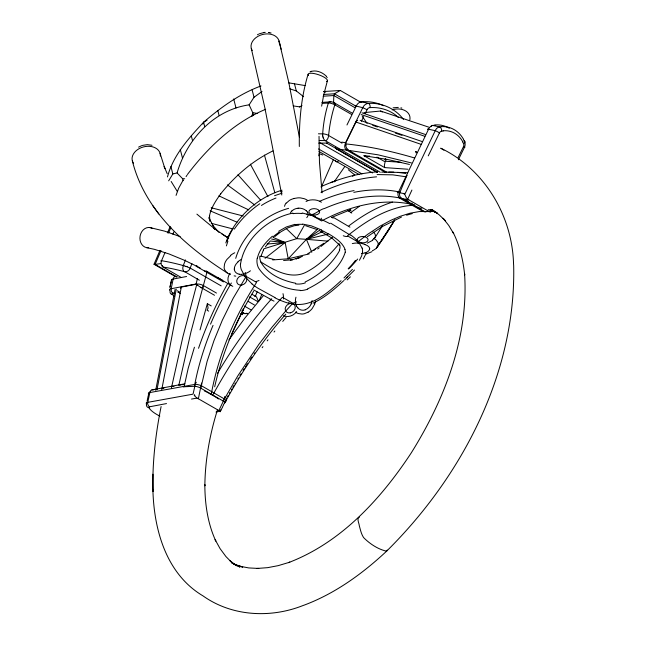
<?xml version="1.0" encoding="UTF-8"?>
<svg xmlns="http://www.w3.org/2000/svg" width="646" height="646" viewBox="0 0 646 646"><rect width="100%" height="100%" fill="white"/><g stroke="black" fill="none" stroke-linecap="round" stroke-linejoin="round"><path stroke-width="0.97" d="M161.112 406.544C156.639 428.839 153.651 451.449 152.981 474.196L152.973 475.335C151.326 519.594 162.057 571.637 203.094 595.943C231.995 616.478 270.642 618.408 303.079 605.504L304.387 605.052C335.355 593.391 362.559 573.632 386.591 551.191L387.188 550.117M234.361 269.019L234.458 267.84M240.514 264.222C244.35 238.786 268.187 218.154 292.904 213.099M319.027 136.346L319.463 162.364L322.071 192.815M333.546 103.15L333.837 95.535L334.426 93.791L340.297 90.48L361.259 102.528M345.255 252.206C339.861 269.107 323.048 281.301 307.649 288.875M328.386 102.989A109.933 87.016 86.4 0 0 322.677 133.892L322.62 135.127A7.655 5.871 -89.9 0 0 322.685 135.894L322.693 135.951M242.638 312.599L242.436 314.602L241.354 314.449M362.592 252.013L361.712 255.768L359.459 260.265M369.585 248.896L369.391 249.679A9.092 5.443 2.3 0 1 366.702 252.255L365.111 253.006M321.643 106.162L323.775 94.591L327.417 80.75M212.566 395.158L212.397 394.989A4.845 1.349 19.1 0 0 211.807 394.528L200.817 388.181L207.091 361.445L213.996 340.571L222.313 320.246L233.166 298.274L246.15 276.423L245.94 275.382M211.274 394.189C218.437 354.573 234.74 316.338 256.567 282.407L246.15 276.415M184.013 386.752L194.422 386.308C198.257 365.37 204.806 344.988 213.035 325.382M155.767 390.031L175.05 289.448M156.986 389.796L176.269 289.214M161.758 389.683L181.324 287.074L196.844 284.119A4.764 1.688 15.7 0 1 203.353 285.524L216.467 293.066M184.094 386.744L188.228 368.163L194.422 347.217M318.801 155.807L319.189 153.853M170.972 282.375L171.456 279.944M146.925 401.99L146.537 403.855A3.747 3.27 -31.5 0 0 149.008 407.812L149.67 408.643M169.777 290.482A7.251 2.108 13.3 0 1 171.166 288.73L173.152 279.04L186.613 276.504M147.175 400.754L147.563 398.889M147.692 398.267L148.209 395.788M178.813 385.282L191.087 331.358L203.272 285.766M148.338 395.166L148.604 393.931A6.395 1.728 13.9 0 1 149.912 392.566A3.739 3.02 74.4 0 1 153.425 389.901M171.424 387.899L182.955 336.542L196.844 284.119M224.776 396.426L224.42 398.97L218.857 410.533L198.37 398.76L201.592 383.054M251.9 116.546L252.739 112.63L249.122 104.854L254.015 97.263L262.026 91.514M257.374 258.198C259.353 249.275 265.781 242.193 272.37 236.21M235.709 258.352C242.839 234.215 264.489 214.916 288.609 208.343M197.579 285.524L196.109 283.982L197.426 278.547M214.674 386.817C222.256 353.071 235.822 320.779 253.668 291.193M260.814 256.559L263.697 249.421L263.415 249.897M214.512 295.262L202.61 288.423L207.124 271.473A3.472 1.227 15.9 0 0 206.567 271.175M200.026 329.904L207.35 303.693L211.226 305.921M327.038 142.613L326.779 143.331M226.383 245.884L227.901 241.224M308.11 74.266C300.971 97.603 299.033 122.191 299.324 146.497M176.059 195.375L178.667 188.228L182.931 180.492M217.355 410.178C209.748 434.653 205.105 460.162 204.855 485.824L204.839 484.589C204.903 503.872 207.665 523.446 215.821 541.065L215.11 539.636L220.076 548.624L225.914 556.537L232.576 563.304L230.089 560.825L236.759 565.831M167.476 176.923C173.185 155.201 188.68 138.276 203.587 122.247C220.875 107.341 239.456 93.936 261.008 85.934M225.825 242.944L227.473 238.269M339.756 250.212C332.246 263.988 319.213 275.236 305.106 282.011M366.209 253.175L363.343 258.933M168.663 180.823L172.829 173.976L177.085 172.918C186.888 139.504 213.519 109.973 249.122 104.854M191.886 263.641L190.199 268.074L221.166 285.871M185.45 259.91L183.262 265.627M223.468 281.89L196.279 266.273L196.489 265.724M414.587 204.717A4.805 3.941 -82.8 0 1 414.304 204.774L413.569 204.822A4.845 3.973 -82.6 0 1 412.746 204.661L401.085 197.967A4.805 3.949 -82.7 0 1 399.696 192.879L406.633 176.083M202.836 124.089L203.587 122.247L207.043 120.221M259.167 300.745L259.385 300.212M259.716 299.405L261.719 294.576M257.156 291.944L255.364 296.28A168.945 30.063 23.2 0 1 254.734 296.28M314.82 303.959L312.284 308.425A13.485 11.362 -32.7 0 1 308.11 312.188M175.857 276.811L154.023 264.262L159.95 250.43M167.459 232.899L170.221 226.447M161.032 250.583L155.105 264.416L154.023 264.262M168.541 233.053L170.907 227.521M164.988 252.626L161.516 260.734A4.764 3.916 -81.9 0 0 163.155 267.064L180.71 277.174M172.886 234.191L173.831 231.979M243.227 312.761L242.436 314.602L240.692 313.601M321.207 187.356L333.344 159.667M227.691 237.744C238.051 215.417 258.384 197.321 282.003 190.182M231.987 333.659L243.235 309.854M221.021 410.21L222.297 407.497M411.914 190.053L407.779 198.992A5.208 4.344 -72.9 0 0 408.837 199.88L429.332 211.662A5.208 4.352 -71.5 0 0 430.607 212.106L431.568 210.281M222.555 406.956L223.597 404.792M311.21 303.935L310.233 305.687A9.092 7.51 -36.9 0 1 306.414 309.184L305.203 309.725M223.863 404.243L224.921 402.078M384.927 159.812L385.597 158.423M428.25 155.872L439.433 132.971A3.254 2.713 -72.8 0 1 441.807 131.106L443.552 130.952M346.967 124.977L356.221 106.065A7.308 5.774 -74.6 0 1 360.63 101.979C368.373 101.018 376.44 102.334 383.498 105.694M345.99 145.293L345.586 142.734L362.753 107.68A7.251 5.725 -74.5 0 1 368.495 103.425C381.891 102.528 395.449 108.593 403.451 119.429M385.153 172.232L346.652 150.106A4.764 3.973 -72.8 0 1 345.287 143.856L355.97 122.054A3.61 3.012 -72.8 0 1 357.682 120.301M361.397 121.262L363.698 116.579M365.2 113.502L367.073 109.691A3.666 3.06 -72.8 0 1 370.11 107.607C380.381 106.961 390.991 110.321 398.469 117.524M386.227 159.538L385.396 161.242L400.835 162.251M435.226 130.686L405.042 193.832L398.299 192.492L428.548 129.232L435.226 130.686A6.363 4.99 -76.1 0 1 439.643 126.866L441.533 126.745M462.657 141.934L463.513 143.582A3.254 2.713 -72.8 0 1 463.416 146.755L458.135 157.527M458.361 159.764L464.409 147.458A6.363 5.523 -80.1 0 0 464.369 141.07M394.803 219.721L387.947 231.284L376.4 248.064L393.947 221.336L382.384 239.577M224.469 403.096A4.805 1.324 19 0 0 223.774 401.4L223.209 401.045L237.744 375.98L258.844 344.383L272.208 326.957L285.217 311.606L292.848 303.257L296.627 301.924M223.209 401.045L212.784 395.061C232.003 359.862 254.879 326.488 282.431 297.265L292.848 303.257M224.832 402.797C242.04 371.28 262.01 341.153 285.774 314.182M227.562 396.531L228.03 395.691M304.468 225.058L296.756 238.649L263.907 248.767M229.459 393.172L229.936 392.332M231.389 389.796L231.882 388.957M232.859 387.269L233.852 385.589M217.427 373.517C233.061 346.918 251.108 321.692 271.748 298.735M234.845 383.902L235.346 383.054M237.881 378.831L238.398 377.991M239.949 375.455L240.998 373.768M374.963 237.744L382.626 225.527M243.114 370.4L244.18 368.721M186.072 176.633L187.009 175.163M245.262 367.033L245.803 366.193M246.344 365.353L247.442 363.682M250.22 359.491L251.908 356.996M377.054 247.297L383.53 237.922M334.152 181.897L344.496 166.967M228.918 339.885L244.987 317.945L263.576 295.424M234.304 229.12C241.111 219.18 249.929 210.653 259.773 203.732M254.193 353.669L254.766 352.845M187.477 174.428C208.004 147.361 233.957 122.514 265.668 109.279M338.948 243.986C329.525 255.243 318.631 265.942 305.388 272.588C290.224 279.629 274.049 270.149 261.283 262.219M265.385 246.829L270.222 241.015L285.152 242.516L288.213 258.796L309.289 253.878M286.34 203.119L289.343 200.454A13.485 7.776 -2.4 0 1 294.011 198.508M345.909 153.958L345.263 154.66M352.433 269.374L343.987 277.925M354.501 270.044L346.829 277.715M313.948 250.462L315.321 249.057M352.659 176.382L354.799 174.25M291.96 210.976L293.139 209.99A9.092 5.321 1 0 1 297.402 208.295M341.056 280.695C327.239 293.341 309.022 309.951 288.504 302.724M343.753 280.622C334.442 289.255 324.615 297.733 313.011 303.144M238.067 261.905L236.622 263.39A9.092 7.389 -37.7 0 0 234.417 267.84M317.582 229.144L306.43 239.335L288.213 258.796L272.669 259.926M320.852 246.57L332.464 237.276M274.808 236.589L280.832 231.841L287.599 227.965L294.213 225.745L298.912 225.147M358.239 243.663L357.892 241.887L367.687 234.296L379.945 226.213L390.927 220.278L399.971 216.378L409.976 213.228L419.197 211.565L424.705 211.541A4.805 3.933 -82.5 0 0 427.345 211.29M230.751 255.646L226.964 259.393A13.485 10.562 -36.6 0 0 224.533 264.125L224.13 267.565A10.562 8.309 -35.7 0 0 224.606 269.64L226.407 272.241A13.582 10.699 -33.8 0 0 230.509 274.445M265.078 258.279L285.152 242.516L273.113 237.429M317.687 248.985L319.269 247.781M372.782 240.247L367.291 243.138M350.56 212.687L359.265 206.405M348.921 225.809C362.148 215.821 376.578 207.035 392.493 202.101M323.969 243.211L307.779 253.789M367.34 236.719L382.731 226.35L401.449 217.072M338.431 161.056L336.8 161.896L335.791 161.355M319.608 230.234L306.43 239.335L296.756 238.649L286.259 228.555M310.023 71.859C315.385 69.582 321.894 71.964 325.923 75.824M197.014 265.813L196.327 266.241M278.684 231.26L286.291 226.996L294.907 224.348M138.591 147.118L141.789 145.616M308.085 312.147L304.419 313.706A10.562 8.842 -32.3 0 1 301.908 314.045L298.258 313.52A13.582 11.248 -30.9 0 1 295.529 312.18M257.463 34.755L258.44 34.222M373.59 250.107L374.664 249.477A13.485 8.576 3.3 0 0 377.595 246.506L378.185 244.002A10.562 6.726 2.5 0 0 377.813 242.331L376.077 239.989A13.582 8.721 1 0 0 373.687 238.334M306.85 214.157C313.326 217.161 318.712 209.562 324.793 208.392C348.614 197.91 376.15 192.799 401.634 198.362M299.429 106.97L302.045 105.589M371.975 251.665L366.371 253.959M272.935 150.922C252.36 160.822 234.692 176.285 220.528 194.058L220.73 193.776C215.869 200.648 210.862 207.964 209.393 216.426L209.538 215.457L209.877 221.239L208.941 217.581L213.148 225.995L212.582 225.123L218.954 232.366M322.734 231.446L306.43 239.335L311.776 252.279M331.778 217.371L350.77 209.627M372.403 250.68L373.008 250.406M321.11 186.597C338.972 178.659 358.054 173.088 377.619 171.844M259.159 33.858L264.271 32.437M302.409 256.43L292.452 259.757L283.594 260.491M274.55 195.706L282.173 193.106M330.542 182.681L335.823 180.719M310.686 71.528L311.404 71.286M369.512 156.025L366.855 156.316L364.021 155.734L384.628 167.589L407.925 169.228M280.921 191.733L282.132 191.361M406.592 215.199L412.261 213.592M142.459 145.398L147.32 144.639L151.996 145.285M355.292 105.863L362.753 107.68L367.073 109.691M293.987 198.475L297.895 197.862A10.562 6.194 -2.4 0 1 300.519 197.902L304.226 198.71A13.582 8.18 -2.9 0 1 307.391 200.276M327.643 234.24L306.43 239.335L327.958 241.144M219.89 411.26L215.99 412.091M393.107 107.809L398.299 107.397M353.806 192.363C368.971 189.302 384.79 188.834 399.971 192.088M171.158 288.722L196.109 283.982M174.541 292.84L172.918 293.147A3.666 1.3 15.7 0 0 172.361 294.455L174.186 296.498M177.82 292.21L179.483 291.895M155.218 389.829L156.671 389.554M151.931 389.893L184.893 383.789M162.477 388.448L163.931 388.173M166.498 403.58L149.67 406.77A3.254 1.155 15.7 0 0 149.016 407.771M172.571 386.55L174 386.292M179.685 385.242L181.098 384.984M182.503 384.733L183.9 384.483M290.24 260.152L292.501 259.757M191.491 399.058L197.038 398.122A5.208 1.841 15.7 0 1 198.33 398.768M297.426 208.335L298.735 208.19M160.797 263.576L155.105 264.416L176.939 276.964M263.415 32.558L265.264 32.332M204.588 270.981L206.559 271.183M434.936 125.171L432.723 125.469A3.763 1.898 77.2 0 0 431.253 126.293M363.932 112.63L380.583 111.031L428.823 127.173M267.064 244.035L285.152 242.516L271.546 238.98M323.727 91.514L340.297 90.48M323.711 94.461L334.426 93.791L355.389 105.839M323.113 96.206L333.837 95.535L354.791 107.575M321.95 102.391L330.905 101.834A2.382 0.678 18.9 0 1 334.111 102.746L352.522 113.325M322.467 103.384L328.434 103.013A4.764 1.349 18.9 0 1 334.838 104.838L351.577 114.447M194.422 386.308L194.995 386.316A4.805 1.34 19.3 0 1 200.155 387.826L200.817 388.181M381.616 172.135L393.785 172.135M300.342 290.312C284.458 289.505 267.274 281.495 258.513 267.904A24.798 19.743 -22.2 0 1 257.189 263.81A23.159 18.694 -16.3 0 1 257.189 258.198M359.531 516.929C356.164 518.157 359.233 523.292 359.354 525.941C360.444 529.898 361.284 534.048 363.553 537.529C369.698 543.779 378.096 549.35 386.591 551.191C461.858 476.732 516.13 373.235 513.667 265.522L513.554 264.149C512.343 215.909 484.637 169.171 440.701 148.16M377.127 174.565L392.808 174.848L406.253 176.826M177.085 172.918L182.697 178.813L184.691 178.756M318.736 143.137L326.65 143.081L377.555 172.329M424.059 211.258L413.642 205.266C388.634 206.437 366.524 220.674 347.459 235.822L357.892 241.887M388.795 172.135L407.65 172.708M421.717 210.257L422.799 211.363L429.114 211.638M319.221 140.513L325.148 140.594L380.284 172.296M241.507 274.445L239.165 274.243M318.43 133.811L322.645 133.883M464.054 141.078L464.345 141.086A3.747 1.494 -22.6 0 1 463.562 143.598M421.854 208.287L420.917 208.198M464.111 147.433L464.732 147.53M397.791 172.409L405.736 173.37M302.498 224.041L311.299 225.834L321.538 229.984M295.715 283.255C282.472 280.671 267.622 274.421 260.871 262.074M225.276 236.428L228.272 236.735M422.896 211.379L399.252 197.926L398.517 196.812M335.573 147.264L336.098 148.637A3.472 2.899 -73.1 0 0 336.663 149.081L348.719 150.365L386.809 172.248M345.287 143.856C368.745 146.222 391.88 151.261 414.466 157.947M346.821 150.122L377.95 154.798L411.445 162.937M399.793 198.104L408.837 199.88M288.455 82.793L305.154 85.587M363.956 155.71L387.212 159.417L409.467 164.455M293.211 105.904L299.776 106.889M302.118 212.994L315.595 216.402M341.799 142.12L345.586 142.734M234.127 275.866L235.79 276.149M269.463 32.599L268.639 32.453L271.086 32.994M257.673 113.543L252.739 112.63L253.539 115.529M146.497 247.628L154.515 249.356L168.929 253.918L184.651 260.37L200.09 267.904M362.519 243.768L364.958 244.382M274.114 259.498L260.992 256.163M150.155 227.602L164.746 231.171L180.177 236.622M439.643 126.899L432.723 125.453A6.395 5.015 -76.4 0 0 428.573 129.257M412.148 204.411C381.56 197.644 348.897 206.26 321.595 220.964L311.178 214.973M420.449 208.109L419.092 207.754A29.546 24.613 -74.3 0 1 416.363 206.655L411.55 203.991A37.436 31.178 -74.3 0 1 406.972 200.753M361.865 101.777L368.495 103.425A3.698 1.986 -88.7 0 1 370.142 107.616M190.304 268.171A4.893 3.755 -54.3 0 1 184.546 271.586L199.42 280.235M305.623 225.72L316.782 229.459M211.177 207.746L243.292 216.014M211.29 223.322L232.673 228.878M400.908 107.817L401.877 108.1M184.99 266.007L185.039 266.015A7.655 1.252 20 0 0 184.304 265.805L183.343 265.571A109.933 19.566 23.2 0 0 161.452 260.701A2.358 0.42 23.2 0 0 161.12 260.726M289.852 88.849L296.312 90.941L303.612 96.706M186.072 266.338L187.179 266.725M372.734 125.348L377.45 126.963M395.392 133.076L401.998 135.329M361.978 112.816L425.657 134.586M361.138 114.536L424.818 136.298M360.193 120.358L422.403 141.652M355.97 122.054L421.014 144.308M201.124 287.761L201.1 287.745A4.037 1.421 15.8 0 1 202.594 288.431M428.217 209.635L436.09 212.413L430.034 209.457L437.705 213.43L432.053 209.684L439.102 214.763L445.465 220.884L443.067 218.259L448.736 225.454L453.653 233.626L452.959 232.1C459.766 245.423 463.166 260.176 464.676 274.994L464.563 273.621C468.843 337.317 444.529 399.608 411.284 452.846C380.962 498.97 341.145 542.551 288.479 562.634L289.788 562.182L278.2 565.646L267.638 567.656L257.132 568.448L258.755 568.448L248.758 567.931L239.311 566.13L242.71 567.075L233.909 563.99L239.932 567.067L231.817 562.731L235.063 564.822M210.394 393.979L211.25 394.31M319.205 153.635L322.758 155.024M323.84 91.433L325.649 92.16M210.144 210.838L237.001 222.176M204.314 390.887L205.275 391.315A37.436 12.855 16.3 0 1 210.426 394.012M463.424 146.755L464.773 147.466M218.929 195.859L248.823 209.918M275.035 297.596L258.045 288.261A90.852 74.12 -35.5 0 1 252.053 284.014M270.222 299.05L253.644 289.892M333.788 217.645L349.938 227.166M330.655 223.161L350.261 235.136M320.036 231.018L331.753 237.954L338.504 244.107M212.784 395.061L212.114 394.706A4.805 1.324 19.2 0 0 210.192 393.915M210.451 394.003L215.175 396.757A29.546 10.142 16.3 0 1 217.476 398.267M380.583 111.031L382.327 112.033M376.917 157.139L385.129 161.863L384.378 165.214L384.628 167.589M342.033 143.162L328.588 135.515A4.893 2.947 -81.5 0 1 325.14 140.691M336.663 149.073L377.054 172.288M320.238 142.887L372.556 172.95M318.486 148.927L361.93 173.887M318.987 151.479L359.136 174.541M251.908 294.245L256.454 296.869L258.457 301.375M207.124 271.473L222.595 280.364M249.493 296.845L257.859 301.658M248.339 301.48L254.451 305.001M244.261 306.002L251.036 309.894M241.79 312.268L243.461 313.229A122.805 21.851 23.2 0 0 247.604 313.69M208.674 311.122L207.035 310.177L208.085 308.053L207.366 303.757M201.318 385.694L224.42 398.97A4.514 1.51 24.7 0 1 225.268 401.586M413.642 205.266L413.052 204.839A4.845 3.973 -82.6 0 1 412.455 204.193L412.043 203.514A4.805 3.933 -82.7 0 1 411.849 203.054M441.04 148.402L441.767 148.83A38.938 32.429 -74.3 0 1 443.923 150.203M218.308 277.901L231.203 285.532M328.612 233.836C334.539 237.47 340.959 241.329 344.31 247.668A23.854 15.827 -7.4 0 1 344.964 249.445M325.108 140.594L325.059 140.57A5.338 4.239 -89.9 0 1 323.371 138.083M348.872 211.194L351.771 213.059M349.413 209.554L350.956 210.531M196.893 214.133L215.376 229.419L213.576 228.159L228.571 238.204M221.966 233.997L228.7 238.285M227.263 272.935C185.62 246.417 144.744 210.757 132.357 160.919M217.468 398.267L218.437 399.002M227.376 184.893L254.952 205.121M348.356 169.745L353.717 174.137M252.085 283.982L245.31 277.094L241.273 269.527A25.751 21.084 -23.6 0 1 240.385 264.238M356.14 239.997L359.959 244.245L362.083 248.096M407.012 200.696L405.696 199.234M306.39 210.725L307.456 212.13M237.954 174.743L260.726 200.268M177.545 290.643L180.089 293.494M297.741 307.9L296.562 306.083M326.27 76.22L326.577 76.624M146.626 403.968L146.537 403.855A6.363 1.744 13.8 0 1 147.756 402.369L149.88 392.55L195.27 384.338L193.041 394.157L147.724 402.353A3.682 2.972 74.5 0 0 149.654 406.835M152.698 205.517L158.795 213.979M171.723 280.752L171.602 280.574A7.308 2.116 13.4 0 1 173.152 279.04M362.212 116.151L367.049 123.41M177.375 191.571L171.158 181.469M148.887 394.367L148.612 393.931M347.637 149.291L347.645 149.307A4.037 3.367 -73 0 0 348.719 150.365M241.975 310.395L242.355 311.154M463.4 139.31L464.345 141.086M250.333 164.149L267.961 196.659M326.965 77.221L327.183 77.641M339.158 243.873L339.756 245.165M167.185 173.661L164.157 166.547L164.908 168.59L160.087 153.328M323.258 138.139L322.919 137.114M335.427 160.418L335.589 160.927M182.697 178.813L183.262 180.686M245.246 272.459L245.512 273.476M264.456 155.105L274.841 192.75M294.406 83.52L296.312 90.941M251.278 48.377L264.747 107.284L281.785 195.011M252.11 89.842L254.015 97.263M233.69 98.951L236.024 108.019M217.88 110.757L219.107 115.537M203.587 122.247L204.645 126.35M191.305 135.87L192.532 140.65M180.266 149.436L182.592 158.504M170.924 166.555L172.829 173.976M279.145 41.312L288.835 82.712L299.461 137.436M226.124 397.766L226.342 398.808M279.08 41.045L281.155 49.217M245.528 273.541L245.884 275.075M344.956 249.445L345.15 250.357A19.994 13.267 -9.3 0 1 345.247 252.206M153.062 490.128L153.07 491.372L152.981 474.196M360.371 102.399A3.706 1.97 -89.6 0 1 361.857 101.826M347.015 148.895A6.097 2.754 66.1 0 1 345.634 145.116M347.613 149.638A3.666 1.179 66.9 0 1 347.185 148.951M308.505 75.501A10.183 2.891 18.9 0 1 318.494 74.702A10.183 2.891 18.9 0 1 326.505 81.541M306.059 201.479A10.166 5.871 2.8 0 1 321.385 202.238M347.483 236.501A7.905 6.726 -7.1 0 1 343.26 235.725M319.334 201.415A209.199 139.156 -61.1 0 1 354.089 190.578M321.458 218.186A7.905 0.501 -85 0 1 321.417 218.542M406.625 176.075A4.805 3.941 -82.7 0 1 407.214 175.3M320.989 192.387A226.956 147.829 -59.3 0 1 376.57 176.843M435.146 130.629A3.682 0.549 30.4 0 1 439.514 132.995M428.04 129.741A3.739 0.565 30.5 0 1 428.5 129.2M439.643 126.931A3.747 1.898 80.2 0 1 441.84 131.122M434.936 124.977A32.97 27.512 -72.8 0 1 449.309 128.255M441.541 126.632A32.357 27.003 -72.8 0 1 463.489 139.237M443.552 130.758A27.407 22.868 -72.8 0 1 462.802 141.821M399.906 197.951A4.514 3.416 -79.6 0 1 398.202 192.451M397.298 192.346A3.666 0.46 25.2 0 1 398.38 192.548M426.344 211.533A4.514 3.949 -86.8 0 1 423.025 211.234M404.323 194.494A6.581 3.44 46.7 0 1 404.146 193.324M407.674 199.388A4.974 1.857 56 0 1 405.074 194.809M432.828 210.871A4.974 1.914 23.4 0 1 430.026 211.121M328.426 103.013A2.358 1.865 86.4 0 1 330.897 101.842M334.103 102.762A2.39 1.292 -60 0 1 334.854 104.838M328.62 135.45A122.805 97.199 86.4 0 1 334.814 104.822M415.798 151.471A2.358 1.865 86.4 0 1 415.846 152.771M323.048 136.984A8.01 6.145 -89.9 0 1 322.847 135.91M322.774 133.924A4.635 1.26 19.4 0 1 328.612 135.402M415.919 151.487A4.764 1.349 18.9 0 1 416.718 152.795M373.025 231.89A10.166 5.871 2.8 0 1 372.661 239.747M227.117 240.982A75.889 67.289 8.7 0 1 233.158 228.523M347.952 210.548A196.158 121.771 -0.8 0 1 348.929 211.153M261.444 205.452A81.364 66.675 5.1 0 1 275.979 198.039M288.277 303.16A104.272 85.038 -35.4 0 1 274.889 297.806M347.596 277.029A134.077 30.241 -37.5 0 1 344.552 279.952M355.47 260.378A65.537 31.549 -27.6 0 1 348.178 268.712M362.164 248.08A23.749 15.044 -7.4 0 1 362.503 252.021M350.681 234.918A84.82 52.504 -1 0 1 356.56 239.827M315.006 216.991A107.85 65.214 0.6 0 1 329.896 223.678M293.05 213.648A24.596 16.061 -1.8 0 1 301.957 213.551M274.017 301.125A108.342 87.242 -31.4 0 1 270.085 299.227M350.358 276.835A140.505 31.347 -37.6 0 1 347.177 279.888M357.65 259.054A73.337 34.448 -28.2 0 1 348.557 268.938M331.608 217.29A109.465 68.734 -1.4 0 1 333.166 218.106M260.903 262.066A18.96 15.665 -11.8 0 1 259.781 256.22M305.292 282.9A19.485 15.625 -31.7 0 1 295.472 283.877M339.828 245.141A17.547 11.03 -16.6 0 1 339.336 250.204M307.73 289.182A21.924 16.949 -25.4 0 1 300.293 290.619M321.337 230.146A116.942 74.976 -2.7 0 1 328.394 233.989M294.988 224.679A21.641 14.753 -5 0 1 302.409 224.388M273.08 236.816A67.491 57.833 6.5 0 1 279.395 232.043M252.247 50.566A14.373 10.562 -14.4 0 1 262.478 34.513A14.373 10.562 -14.4 0 1 279.338 43.484M284.547 206.349A21.003 12.355 -1.5 0 1 286.025 203.046M307.641 212.106A14.777 8.156 2.8 0 1 306.761 217.662M298.735 208.133A8.067 4.667 2.1 0 1 306.172 210.79M290.369 213.341A14.414 8.317 0.3 0 1 291.758 210.911M392.219 109.852A14.373 10.562 -14.4 0 1 409.855 119.841M352.296 243.599A14.777 8.479 4.9 0 1 362.64 243.469M364.837 244.551A8.067 4.724 2.7 0 1 369.762 248.896M364.933 252.828A14.414 8.737 3.1 0 1 361.518 253.628M133.552 163.373A14.373 10.562 -14.4 0 1 143.315 146.965A14.373 10.562 -14.4 0 1 160.369 156.049M230.533 255.372A21.003 16.683 -36 0 1 234.764 252.756M250.446 270.803A14.777 12.064 -42.4 0 1 241.523 274.308M239.198 274.154A8.067 6.605 -39 0 1 234.207 269.059M237.922 261.751A14.414 11.596 -38.2 0 1 241.12 259.514M315.49 301.093A21.003 17.49 -33.5 0 1 314.626 303.919M296.49 306.123A14.777 12.395 -41.3 0 1 295.949 297.192M305.227 309.918A8.067 6.662 -38.6 0 1 297.871 307.803M312.123 300.527A14.414 12.024 -36.4 0 1 311.073 303.895M296.643 311.582A10.166 8.382 -39.6 0 1 283.578 315.66M161.524 261.315A2.358 0.42 23.2 0 1 161.048 260.887M242.791 312.18A2.39 1.268 -61.8 0 0 243.453 313.237A4.764 3.916 -81.9 0 0 246.853 313.173M184.481 271.651A122.805 21.851 23.2 0 0 163.115 267.056A2.39 1.292 -60.1 0 1 162.501 265.458M185.378 266.378A8.01 1.316 20.1 0 1 186.258 266.661M187.219 266.871A5.338 1.074 21.4 0 1 189.989 268.058M184.304 271.796A4.635 3.795 -83.3 0 1 183.367 265.7M218.921 410.525A5.208 1.898 15.3 0 1 219.923 411.236M148.637 393.931A3.763 3.351 -28.2 0 1 150.227 391.71M159.804 416.081A27.407 9.722 15.7 0 1 149.492 408.619M195.149 384.289A4.514 0.977 13.9 0 1 201.221 385.694M195.375 384.37A3.666 2.834 81.4 0 1 196.344 382.23M225.349 400.835A3.666 2.834 81.4 0 1 225.091 401.449M220.593 409.879A6.387 1.793 50.9 0 1 220.803 410.59M194.914 395.336A6.581 1.89 46.6 0 1 194.454 394.69M197.046 397.944A4.974 2.156 36.9 0 1 194.22 395.287M220.488 410.267A4.974 1.873 69.8 0 1 220.157 411.793M210.548 324.147A209.199 128.158 -69.2 0 1 231.357 283.005M259.006 280.437A7.905 3.569 -10.1 0 1 256.05 281.527M183.23 386.946A4.805 1.332 19.2 0 1 183.609 386.801M198.54 348.291A226.956 133.69 -68.8 0 1 227.408 284.079M262.163 347.709A209.199 95.697 -52 0 1 262.93 346.652M267.218 340.862A209.199 95.697 -52 0 1 268.009 339.82M274.025 332.052A209.199 95.697 -52 0 1 274.841 331.027M282.73 321.401A209.199 95.697 -52 0 1 286.121 317.428M282.996 293.664A7.905 2.657 73.4 0 1 283.424 299.025M148.653 247.717A10.183 8.366 -81.8 0 1 140.117 235.976A10.183 8.366 -81.8 0 1 152.165 228.337M232.794 286.331A10.166 8.382 -39.6 0 1 230.041 273.306M180.694 288.237A3.61 1.284 15.7 0 1 181.316 287.074M243.219 308.78A4.764 1.688 15.7 0 1 242.565 310.137M173.217 279.064A3.706 2.826 79.4 0 1 176.859 276.609M176.415 276.811A3.666 1.3 15.8 0 1 176.859 276.682M172.902 293.195A3.658 2.794 79.4 0 1 171.19 288.738M200.567 287.212A6.097 1.995 28.3 0 1 198.169 285.548M201.116 287.543A3.666 1.639 25.1 0 1 200.502 287.284M172.345 294.511A3.698 2.972 -43.5 0 1 170.156 290.999M169.979 287.244L171.029 282.14L169.979 287.244M298.912 257.851L296.021 258.917L299.938 257.488L298.912 257.851M311.243 214.432A5.386 3.198 1.5 0 0 319.633 212.154A5.386 3.198 1.5 0 0 311.905 208.924A5.386 3.198 1.5 0 0 311.243 214.432M359.879 242.347A5.386 3.198 1.5 0 0 368.091 239.86A5.386 3.198 1.5 0 0 360.161 236.816A5.386 3.198 1.5 0 0 359.879 242.347M290.24 312.866A5.386 4.409 -37 0 0 294.584 305.017A5.386 4.409 -37 0 0 285.831 306.632A5.386 4.409 -37 0 0 290.24 312.866M241.782 285.031A5.386 4.409 -37 0 0 246.142 277.191A5.386 4.409 -37 0 0 237.389 278.773A5.386 4.409 -37 0 0 241.782 285.031"/></g></svg>
